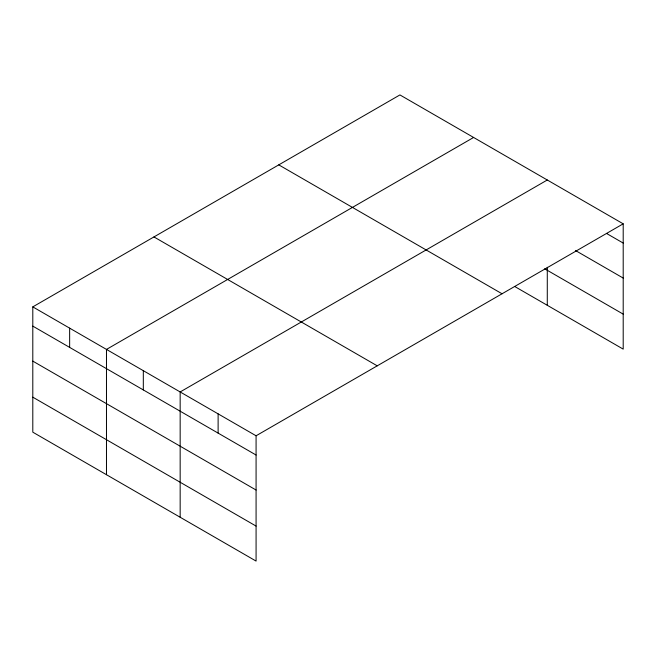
<?xml version="1.0" encoding="UTF-8"?>
<svg xmlns="http://www.w3.org/2000/svg" width="656" height="656" viewBox="0 0 656 656"><rect width="100%" height="100%" fill="white"/><g stroke="black" fill="none" stroke-linecap="round" stroke-linejoin="round"><path stroke-width="0.98" d="M514.829 286.557L623.2 349.123L623.2 223.827L399.922 94.923L32.8 306.877L32.8 432.173L256.078 561.077L256.078 435.781L32.8 306.877M473.607 137.457L106.477 349.418L106.477 474.714M547.284 179.998L180.162 391.952L180.162 517.256M256.078 435.781L623.2 223.827M606.431 233.388L623.2 243.064M575.533 250.543L623.2 278.07M544.652 268.78L623.2 314.126M278.775 164.869L502.045 293.773M153.955 236.931L377.225 365.835M32.8 326.122L256.078 455.026M32.8 361.12L256.078 490.024M32.8 397.175L256.078 526.079M547.284 267.295L547.284 305.294M218.12 413.87L218.12 433.108M143.32 370.689L143.32 389.926M69.643 328.148L69.643 347.385"/></g></svg>
